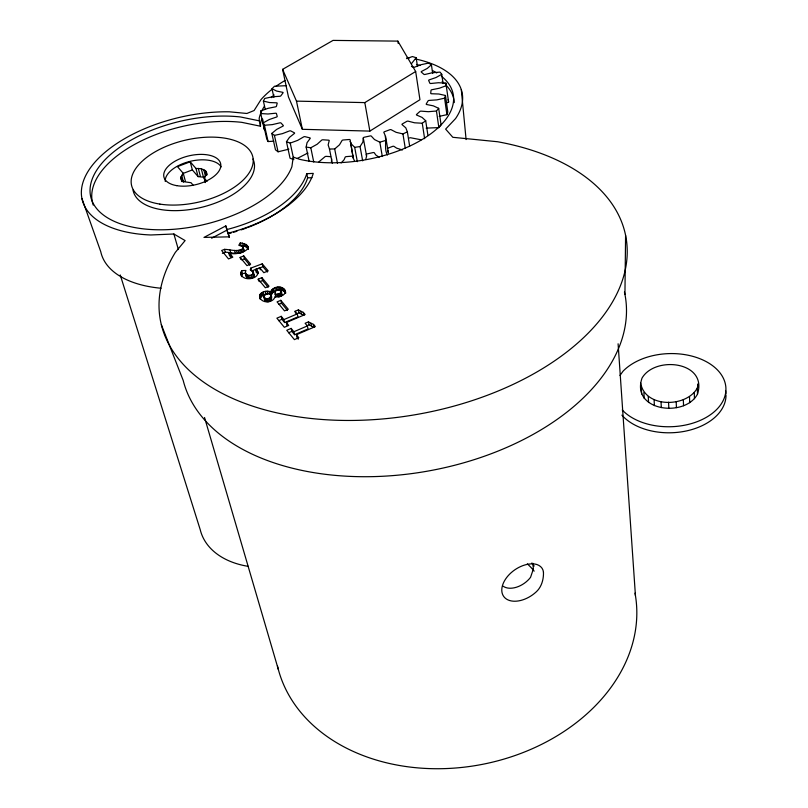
<?xml version="1.0" encoding="UTF-8"?>
<svg xmlns="http://www.w3.org/2000/svg" width="808" height="808" viewBox="0 0 808 808"><rect width="100%" height="100%" fill="white"/><g stroke="black" fill="none" stroke-linecap="round" stroke-linejoin="round"><path stroke-width="1.21" d="M331.431 161.549L331.674 158.873M624.938 294.425L625.584 235.3M263.65 123.654L264.398 129.734L260.742 113.544L260.782 110.959L267.993 108.343L275.255 106.898A1.131 0.556 -11.3 0 0 276.457 106.202L277.174 103.323A1.131 0.556 -11.2 0 0 276.286 102.808L269.498 102.545L263.398 101.081L264.731 98.455L272.377 96.788L279.497 96.303A1.121 0.545 -11.1 0 0 280.901 95.748L282.992 92.91A1.121 0.535 -11.1 0 0 282.467 92.263L276.619 91.062L271.993 88.739L274.488 86.234L286.476 85.678M354.328 160.54L353.227 158.075L350.611 142.39M222.382 253.379L225.281 252.207C231.199 252.278 238.794 255.459 243.895 251.137L242.895 246.591L238.784 245.268L240.35 242.804C260.277 247.117 236.34 257.136 228.684 252.591L229.422 255.459L231.361 257.368L230.623 254.5L228.684 252.591M271.236 299.526L270.438 293.789L266.973 293.759L264.014 295.728C262.913 305.444 275.609 301.818 270.438 293.789M353.227 158.075L350.167 140.016A1.182 0.606 -10.1 0 0 349.056 139.521L343.269 139.986A1.182 0.606 -10.3 0 0 341.946 140.683L339.491 144.814L334.684 148.965L329.472 149.015L328.149 144.925L329.179 140.814A1.182 0.606 -10.6 0 0 328.432 140.148L323.018 139.794A1.182 0.606 -10.7 0 0 321.483 140.319L317.201 144.208L310.807 147.773L306.151 147.066L307.04 142.683L310.05 138.623A1.172 0.596 -10.9 0 0 309.727 137.825L305.101 136.693A1.172 0.596 -11 0 0 303.465 137.007L297.687 140.37L290.224 143.097L286.466 141.713L289.476 137.36L294.193 133.623A1.161 0.586 -11.2 0 0 294.304 132.764L290.789 130.947A1.161 0.586 -11.2 0 0 289.193 131.037L282.386 133.653L274.427 135.38L271.821 133.421L276.659 129.411L282.699 126.26A1.151 0.576 -11.3 0 0 283.234 125.402L281.053 123.048A1.151 0.576 -11.3 0 0 279.598 122.907L272.286 124.624L264.428 125.26L263.125 122.897L269.387 119.483L276.286 117.13A1.141 0.566 -11.3 0 0 277.195 116.322L276.457 113.605A1.141 0.566 -11.3 0 0 275.245 113.261L267.953 113.999L260.742 113.544M411.454 66.377L413.262 67.175A1.101 0.535 -8.6 0 0 414.807 67.074L421.089 64.68L428.583 63.085L431.421 64.781L427.27 68.427L421.766 71.326A1.111 0.545 -8.4 0 0 421.352 72.124L423.836 74.275A1.111 0.545 -8.4 0 0 425.301 74.387L432.32 72.75L440.037 72.104L441.764 74.285L436.047 77.517L429.472 79.78A1.121 0.556 -8.3 0 0 428.684 80.547L429.836 83.143A1.131 0.556 -8.3 0 0 431.119 83.466L438.431 82.729L445.875 83.133L446.329 85.648L439.37 88.224L432.139 89.678A1.131 0.566 -8.3 0 0 431.007 90.375L430.725 93.243A1.141 0.566 -8.3 0 0 431.735 93.758L438.845 94.011L445.491 95.485L444.592 98.172L436.835 99.889L429.432 100.384A1.151 0.576 -8.4 0 0 428.028 100.95L426.281 103.899A1.151 0.576 -8.4 0 0 426.937 104.575L433.33 105.848L438.683 108.333L436.451 111.009L428.422 111.696L421.362 111.161A1.161 0.586 -8.6 0 0 419.796 111.544L416.645 114.372A1.161 0.586 -8.7 0 0 416.898 115.17L422.089 117.412L425.715 120.766L422.271 123.24L414.555 122.796L408.383 121.22A1.172 0.596 -8.9 0 0 406.747 121.402L402.414 123.887A1.172 0.596 -9 0 0 402.222 124.755L405.798 127.836L407.363 131.845L402.94 133.916L396.132 132.33L391.335 129.815A1.172 0.606 -9.3 0 0 389.749 129.765L384.527 131.714A1.182 0.606 -9.4 0 0 383.901 132.583C387.719 139.087 383.457 147.935 387.365 155.005M255.5 269.418L257.308 270.731L258.015 273.629L256.207 272.316L255.5 269.418L259.843 267.913L263.852 272.69L268.206 270.892L262.236 263.832L250.753 268.125L250.258 269.912L252.995 271.397L253.389 273.286C251.339 277.184 243.188 275.346 245.925 270.468L241.663 270.609L240.865 273.286L241.632 276.669M245.47 273.276C244.885 278.316 251.581 280.033 254.106 276.185L253.48 272.336M275.154 291.87L275.841 297.142L275.154 291.87L275.669 290.981C278.76 288.032 282.901 291.577 281.679 295.344L279.002 296.98L278.305 294.051L280.326 293.132L281.134 291.627M384.921 140.673L379.831 142.178L374.478 139.552L371.428 136.249A1.182 0.606 -9.7 0 0 370.024 135.966L364.307 137.219A1.182 0.606 -9.8 0 0 363.287 138.037L366.59 156.065L365.913 158.792M241.663 270.609L242.39 273.498L241.602 276.185L240.865 273.286M243.895 251.137L243.329 247.44M267.196 291.213L267.902 294.132C264.883 294.173 260.762 295.486 260.257 298.94C257.055 292.728 266.226 289.678 270.71 291.91L271.417 294.829L269.721 294.354L269.014 291.425M697.496 394.122C707.96 361.54 655.106 355.439 642.017 378.104C630.735 411.019 684.871 417.978 697.496 394.122L697.324 388.062L698.435 383.164M439.209 116.382L446.915 114.665L447.804 111.959L445.491 95.485M181.578 181.194L180.861 177.073L183.264 173.346L177.467 166.63L190.213 161.792L195.96 168.468L198.101 176.619L205.01 177.366M263.964 296.698C264.852 299.596 269.68 299.384 270.518 296.597M406.505 58.63L412.413 56.56L416.15 57.701L411.424 63.741M271.417 294.829C273.488 289.345 282.578 287.961 285.709 293.183C285.588 285.103 272.993 285.274 270.71 291.91M640.673 383.083C644.814 407.989 686.194 407.939 697.324 388.062M619.978 375.447L623.099 371.125A55.914 36.572 -1.8 0 1 707.091 362.115A55.914 36.572 -1.8 0 1 705.849 417.615A55.914 36.572 -1.8 0 1 622.231 409.979M350.106 141.43L351.217 143.864L354.692 147.349L360.045 146.541L362.883 142.107L363.287 138.037M426.169 128.129L438.855 127.603L441.067 124.907L438.683 108.333M205.303 182.578L204.091 177.891L206.626 173.993L205.505 170.68L201.253 168.68L195.96 168.468M230.623 254.5L232.815 257.166L228.502 258.924L221.634 250.51L224.543 249.339C230.472 249.419 238.067 252.591 243.178 248.268M341.107 162.984L344.067 159.792L345.117 157.308A1.172 0.616 -10.3 0 1 346.43 156.611L352.167 156.146A1.172 0.616 -10.2 0 1 353.278 156.651M369.872 131.098L419.948 99.707L415.666 71.498L397.859 41.117L333.048 40.4L282.608 69.347L288.456 96.95L302.364 129.31L369.872 131.098L364.822 102.606L415.666 71.498M318.928 161.792L324.806 156.883A1.172 0.606 -10.7 0 1 326.331 156.368L330.634 156.661M211.646 238.208L226.917 230.139L225.826 225.897L203.969 237.411L229.341 236.835L228.139 233.169A105.666 54.49 -13.1 0 0 313.272 173.387L306.757 173.7A98.95 51.025 -13.1 0 1 227.018 229.512L228.098 233.764A98.758 51.136 -13.1 0 0 231.421 232.876M308.444 321.857L305.121 323.271L307.363 325.947L308.04 328.917L294.577 334.704L291.839 331.371L291.143 328.401L286.769 330.28L294.395 339.623L298.809 337.724L296.364 334.744L315.342 326.594L313.484 324.402L308.444 321.857L309.121 324.826L314.15 327.371L313.484 324.402M288.567 332.775L291.839 331.371M306.909 325.765L309.121 324.826M291.143 328.401L293.88 331.734L307.363 325.947M295.526 313.262L295.071 311.292L298.364 309.898L303.313 312.383L305.131 314.524L286.325 322.533L287.022 325.493M278.679 320.665L281.931 319.291L284.598 322.544L297.94 316.867L297.263 313.908L295.071 311.292M296.849 313.777L299.041 312.848L303.99 315.342L303.313 312.383M286.325 322.533L288.709 325.442L284.335 327.301L276.881 318.17L281.224 316.332L283.901 319.584L297.263 313.908M280.81 300.313L277.063 301.889L284.517 310.878L288.284 309.282L280.81 300.313L281.507 303.252L287.476 310.434M278.699 304.434L281.507 303.252M258.207 279.154L261.883 277.639L269.034 286.214L265.337 287.749L258.207 279.154L258.681 281.093M259.843 281.679L262.59 280.548L268.155 287.224M446.531 102.889L448.602 102.04L445.875 83.133M241.784 259.903L244.481 258.802L249.813 265.196M240.148 257.388L243.763 255.924L250.621 264.135L246.975 265.62L240.148 257.388L240.632 259.307M297.294 158.439L306.909 153.5A1.161 0.596 -11 0 1 307.989 153.136M183.133 173.427L192.355 169.912L198.101 176.619M387.365 148.359L392.547 146.41A1.161 0.606 -9.3 0 1 394.112 146.46L396.627 148.147L402.394 149.985M267.418 272.023L262.933 266.721L251.47 271.023L250.753 268.125M288.88 149.177L278.073 151.793L275.478 149.813L271.821 133.421M275.134 294.213L278.305 294.051M273.801 141.168L268.104 141.562L266.802 139.178L263.125 122.897M247.561 227.603A98.758 51.136 -13.1 0 0 307.636 177.891L311.969 177.689M415.534 58.984A107.737 53.873 -9.8 0 1 455.55 118.594L445.632 129.118L452.834 137.299L497.607 141.743A236.461 138.017 -10 0 1 605.556 312.666A236.461 138.017 -10 0 1 300.94 417.221A236.461 138.017 -10 0 1 175.356 252.349L185.113 240.582L173.882 233.997L150.884 234.977A112.857 57.429 -13.4 0 1 88.587 170.549A112.857 57.429 -13.4 0 1 229.432 111.807L246.894 113.474L254.106 110.524L260.954 99.667A107.737 53.873 -9.8 0 1 271.771 89.486M242.39 273.498L245.582 273.397M282.608 69.347L296.486 101.131L364.822 102.606M421.19 139.794L411.019 137.845A1.161 0.606 -8.9 0 0 409.393 138.017M247.985 247.127L248.45 249.036L245.137 246.379L241.067 245.662L240.35 242.804M93.243 205.101A103.838 53.126 -13.4 0 1 133.997 144.743A103.838 53.126 -13.4 0 1 241.814 122.351L260.519 126.23L259.287 120.836L240.552 116.978A104.111 52.975 -13.3 0 0 98.01 168.246A104.111 52.975 -13.3 0 0 161.671 229.795A104.111 52.975 -13.3 0 0 291.91 166.64L293.223 157.065L299.677 159.328A98.596 49.288 -9.8 0 0 421.109 140.137A98.596 49.288 -9.8 0 0 441.39 76.225M379.204 157.257L375.801 155.015L374.377 152.904A1.172 0.616 -9.7 0 0 372.983 152.611L367.307 153.874A1.172 0.616 -9.9 0 0 366.307 154.692L366.59 156.065M242.905 248.884L244.046 250.308M280.729 293.183L281.83 294.556M253.237 273.801L254.197 275.235M204.091 177.891L207.09 181.376M193.314 185.416L191.042 182.729L183.679 181.659L180.952 178.861M298.273 339.209L297.051 337.724L296.364 334.744M257.308 270.731C260.863 278.709 243.955 281.962 241.148 274.73M387.739 150.439L388.406 152.985L385.567 136.289M161.337 324.675L183.214 380.477A225.089 138.047 -10.1 0 0 435.552 469.63A225.089 138.047 -10.1 0 0 624.433 292.011M259.54 296.011C260.327 303.869 273.75 303.707 275.094 296.243C278.922 297.556 286.689 295.425 285.022 290.254M81.992 198.647L100.758 251.682A108.12 58.014 -13.7 0 0 161.075 288.244M225.826 225.897L227.018 229.512M226.917 230.139L228.098 233.764M120.24 274.962L200.243 529.745A83.638 57.004 -16.2 0 0 248.379 566.378M532.836 563.267L533.391 568.923L530.553 577.326A19.331 12.393 -35 0 1 503.142 586.194M204.545 417.494L278.316 669.388M173.882 233.997L178.386 249.561M181.659 175.195L183.547 182.194M180.861 177.073L182.123 181.749M183.264 173.346L185.466 181.497M190.213 161.792L192.355 169.912M198.293 168.347L200.424 176.508M204.283 177.75L205.505 182.436M201.253 168.68L203.374 176.841M206.494 172.225L207.101 174.558M205.505 170.68L206.707 175.346M224.543 249.339L225.281 252.207M203.717 169.468L205.525 176.467M230.007 250.026L230.734 252.884M229.714 253.54L230.452 256.409M234.593 250.409L235.32 253.278M228.139 233.169L229.219 237.431M238.299 250.359L239.017 253.227M236.552 250.45L237.279 253.318M241.087 271.912L241.814 274.801M243.763 255.924L244.481 258.802M248.177 275.387L248.904 278.285M241.107 249.743L241.824 252.611M246.915 274.932L247.642 277.831M239.814 250.137L240.531 253.005M245.379 272.367L246.682 277.023M251.308 274.942L252.025 277.841M242.582 243.056L243.299 245.915M242.895 246.591L243.602 249.45M249.662 275.407L250.379 278.305M242.43 249.046L243.147 251.914M260.206 294.152L260.934 297.071M247.723 246.218L248.43 249.086M259.732 295.051L260.459 297.98M247.137 245.339L247.854 248.197M259.631 297.021L260.115 298.97M252.995 271.397L254.106 276.185M245.925 244.258L246.632 247.117M252.51 270.902L252.995 272.831M252.672 274.185L253.389 277.083M244.43 243.521L245.137 246.379M263.246 291.951L263.964 294.88M264.014 295.728L265.186 300.576M257.853 271.559L258.328 273.498M256.53 270.003L257.237 272.902M261.974 292.587L262.691 295.506M260.964 293.324L261.681 296.253M267.519 298.778L268.236 301.707M259.843 267.913L260.307 269.842M261.883 277.639L262.59 280.548M265.266 291.355L265.984 294.274M266.307 298.748L267.024 301.677M265.276 298.354L265.994 301.283M270.579 295.324L271.286 298.253M262.236 263.832L262.933 266.721M270.034 297.617L270.751 300.546M269.569 298.021L270.276 300.96M268.882 298.384L269.589 301.313M272.064 289.638L272.771 292.567M271.337 290.708L272.044 293.627M283.901 319.584L284.598 322.544M276.144 287.365L276.841 290.294M277.316 294.233L278.013 297.162M274.73 287.86L275.427 290.779M281.224 316.332L281.931 319.291M275.265 293.93L275.74 295.88M273.154 288.678L273.851 291.607M280.982 292.415L281.679 295.344M278.932 287.002L279.629 289.921M280.326 293.132L281.022 296.061M279.225 293.738L279.921 296.667M277.558 287.082L278.255 290.011M283.568 288.527L284.254 291.456M282.578 287.87L283.265 290.799M281.457 287.396L282.154 290.314M280.245 287.103L280.931 290.022M280.719 290.799L281.406 293.728M284.396 289.345L285.083 292.264M293.88 331.734L294.577 334.704M298.364 309.898L299.041 312.848M300.829 311.423L301.505 314.373M260.782 110.959L261.307 113.261M262.61 119.039L263.125 121.352M310.959 323.412L311.625 326.381M264.428 125.26L268.104 141.562M263.398 101.081L265.196 109.13M274.427 135.38L278.073 151.793M286.466 141.713L290.042 158.206L293.789 159.62L290.224 143.097M271.993 88.739L273.872 97.354M306.757 173.7L307.636 177.891M296.486 101.131L302.364 129.31M306.151 147.066L309.111 161.287M310.807 147.773L313.736 162.004M329.472 149.015L332.3 163.297M334.684 148.965L337.471 163.256M354.692 147.349L357.348 161.671M360.045 146.541L362.671 160.863M697.738 384.335L698.173 386.769M448.147 99.495L448.602 102.04M379.831 142.178L382.315 156.51M402.94 133.916L405.262 148.238M407.363 131.845L409.656 146.157M397.859 41.117L398.233 43.521M422.271 123.24L424.624 138.713M416.15 57.701L417.453 66.347M425.715 120.766L427.866 135.037M436.451 111.009L438.855 127.603M431.421 64.781L432.674 73.488M441.764 74.285L443.067 83.578M444.592 98.172L446.915 114.665M246.107 275.255L246.208 276.164M461.297 89.567L466.095 139.562M618.1 343.784L635.442 595.607M643.895 392.547L644.239 398.566M641.32 387.961L641.663 393.981M648.248 396.516L648.582 402.546M654.086 399.586L654.399 405.626M661.025 401.536L661.318 407.586M668.57 402.222L668.832 408.272M676.185 401.586L676.427 407.646M683.336 399.677L683.548 405.737M260.519 126.23L260.429 123.664A98.354 49.44 -9.9 0 1 261.731 119.23M259.287 120.836L259.196 118.271A98.596 49.288 -9.8 0 1 260.509 113.847M689.507 396.627L689.709 402.687M694.274 392.668L694.466 398.718M165.266 181.457A29.068 14.857 -13.4 0 1 189.092 161.61A29.068 14.857 -13.4 0 1 221.139 166.892M252.965 159.024A62.115 31.754 -13.4 0 1 203.273 206.898A62.115 31.754 -13.4 0 1 133.017 190.001M276.023 86.294A107.737 53.873 -9.8 0 1 284.951 80.527M407.101 57.459A107.737 53.873 -9.8 0 1 409.555 57.843M442.148 81.638A98.354 49.44 -9.9 0 1 444.077 83.264M446.693 85.86A98.354 49.44 -9.9 0 1 454.288 102.576M261.439 111.625A98.596 49.288 -9.8 0 1 264.509 106.1M271.377 97.647A98.596 49.288 -9.8 0 1 274.144 94.95M416.494 64.458A98.596 49.288 -9.8 0 1 420.059 65.509M432.522 70.569A98.596 49.288 -9.8 0 1 436.744 72.962M246.511 227.997A98.758 51.136 -13.1 0 1 241.208 229.876M236.896 231.27A98.758 51.136 -13.1 0 1 233.623 232.249M635.017 593.143A182.477 139.663 -11.1 0 1 484.174 763.994A182.477 139.663 -11.1 0 1 277.427 665.822M527.341 563.863A93.546 71.175 -11.1 0 1 534.169 571.135M531.745 563.075A93.89 71.144 -11 0 1 534.189 566.044M726.008 395.294A55.742 36.623 -1.7 0 1 684.517 431.331A55.742 36.623 -1.7 0 1 621.897 415.15M725.544 390.496A55.742 36.623 -1.7 0 1 725.988 394.092M543.471 572.448C543.673 579.538 541.491 587.224 536.027 592.052A24.109 15.342 -35 0 1 508.272 600.031A24.109 15.342 -35 0 1 505.596 579.033A24.109 15.342 -35 0 1 532.432 563.863C537.653 563.731 543.117 566.721 543.471 572.448M176.73 185.648A29.149 14.817 -13.3 0 0 220.796 166.115A29.149 14.817 -13.3 0 0 179.275 159.065A29.149 14.817 -13.3 0 0 176.73 185.648M159.863 204.091A62.277 31.664 -13.3 0 0 253.197 161.63A62.277 31.664 -13.3 0 0 163.519 147.531A62.277 31.664 -13.3 0 0 159.863 204.091"/></g></svg>
